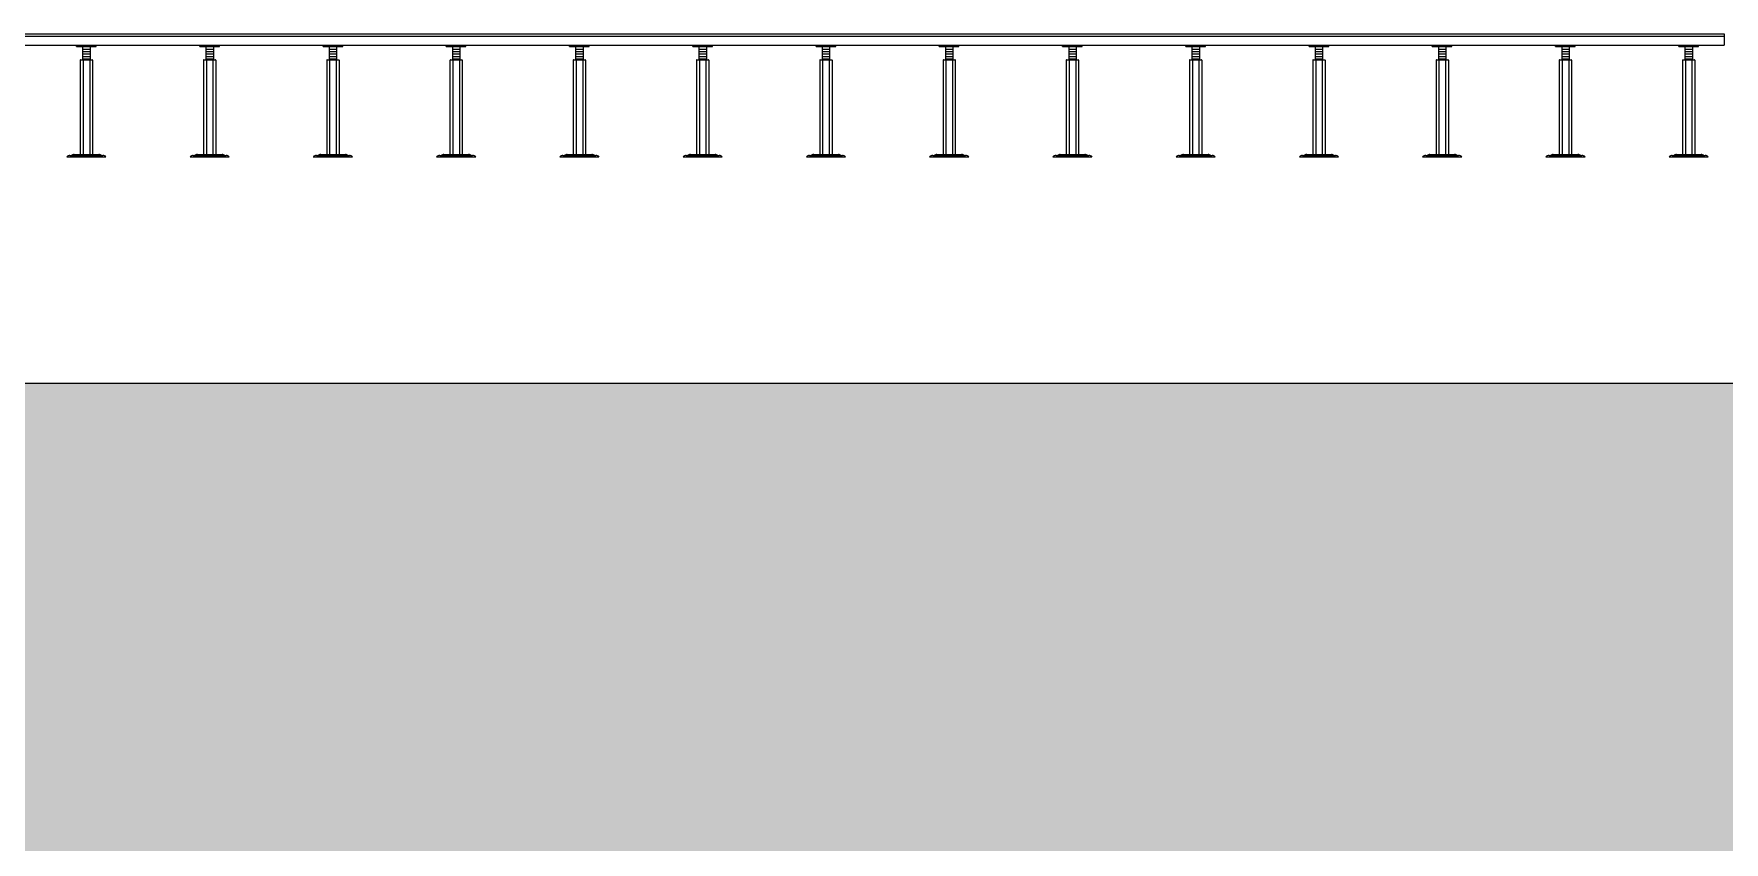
# Model space of a CAD drawing. Header units: millimetres. Extents: x 19868 to 801382, y -4805 to 85279.
# Drawn here: x 131210 to 134638, y 33288 to 34929 of the extents above; entities that cross this region are included whole.
import ezdxf

# ---------------------------------------------------------------- set-up
doc = ezdxf.new("R2010")
doc.units = ezdxf.units.MM
doc.header["$LTSCALE"] = 250
for name, color, linetype in [('A-ELE-4', 4, 'Continuous'), ('A-ELE-8', 8, 'Continuous'), ('A-버림CONC', 4, 'Continuous'), ('GES', 7, 'Continuous'), ('악세스 350', 7, 'Continuous'), ('지반', 254, 'Continuous')]:
    doc.layers.add(name, color=color, linetype=linetype)

# ---------------------------------------------------------------- blocks, each defined once
blk = doc.blocks.new('*U159')
at = {"layer": 'A-ELE-4'}
blk.add_line((-11, 0), (12389, 0), dxfattribs=at)
at = {"layer": 'A-ELE-8'}
for p, q in [((12389, 0), (12389, -23)), ((-11, -5), (12389, -5)), ((-11, -23), (12389, -23))]:
    blk.add_line(p, q, dxfattribs=at)
blk = doc.blocks.new('*U160')
at = {"layer": 'GES', "color": 8}
for p, q in [((9078, 224.5, 0), (9078, 227, 0)), ((9078, 227, 0), (9117.9, 227, 0)), ((9078, 224.5, 0), (9117.9, 224.5, 0)), ((9090.4, 224.5, 0), (9090.4, 214.7, 0)), ((9090.4, 221.1, 0), (9090.4, 197.2, 0)), ((9090.4, 219.1, 0), (9105.5, 219.1, 0)), ((9090.4, 219.1, 0), (9105.5, 219.1, 0)), ((9090.4, 214.1, 0), (9105.5, 214.1, 0)), ((9090.4, 214.1, 0), (9105.5, 214.1, 0)), ((9090.4, 209.1, 0), (9105.5, 209.1, 0)), ((9090.4, 209.1, 0), (9105.5, 209.1, 0)), ((9105.5, 224.5, 0), (9105.5, 214.7, 0)), ((9105.5, 221.1, 0), (9105.5, 197.2, 0)), ((9117.9, 224.5, 0), (9117.9, 227, 0)), ((9328, 224.5, 0), (9328, 227, 0)), ((9328, 227, 0), (9367.9, 227, 0)), ((9328, 224.5, 0), (9367.9, 224.5, 0)), ((9340.4, 224.5, 0), (9340.4, 214.7, 0)), ((9340.4, 221.1, 0), (9340.4, 197.2, 0)), ((9340.4, 219.1, 0), (9355.5, 219.1, 0)), ((9340.4, 219.1, 0), (9355.5, 219.1, 0)), ((9340.4, 214.1, 0), (9355.5, 214.1, 0)), ((9340.4, 214.1, 0), (9355.5, 214.1, 0)), ((9340.4, 209.1, 0), (9355.5, 209.1, 0)), ((9340.4, 209.1, 0), (9355.5, 209.1, 0)), ((9355.5, 224.5, 0), (9355.5, 214.7, 0)), ((9355.5, 221.1, 0), (9355.5, 197.2, 0)), ((9367.9, 224.5, 0), (9367.9, 227, 0)), ((9578, 224.5, 0), (9578, 227, 0)), ((9578, 227, 0), (9617.9, 227, 0)), ((9578, 224.5, 0), (9617.9, 224.5, 0)), ((9590.4, 224.5, 0), (9590.4, 214.7, 0)), ((9590.4, 221.1, 0), (9590.4, 197.2, 0)), ((9590.4, 219.1, 0), (9605.5, 219.1, 0)), ((9590.4, 219.1, 0), (9605.5, 219.1, 0)), ((9590.4, 214.1, 0), (9605.5, 214.1, 0)), ((9590.4, 214.1, 0), (9605.5, 214.1, 0)), ((9590.4, 209.1, 0), (9605.5, 209.1, 0)), ((9590.4, 209.1, 0), (9605.5, 209.1, 0)), ((9605.5, 224.5, 0), (9605.5, 214.7, 0)), ((9605.5, 221.1, 0), (9605.5, 197.2, 0)), ((9617.9, 224.5, 0), (9617.9, 227, 0)), ((9828, 224.5, 0), (9828, 227, 0)), ((9828, 227, 0), (9867.9, 227, 0)), ((9828, 224.5, 0), (9867.9, 224.5, 0)), ((9840.4, 224.5, 0), (9840.4, 214.7, 0)), ((9840.4, 221.1, 0), (9840.4, 197.2, 0)), ((9840.4, 219.1, 0), (9855.5, 219.1, 0)), ((9840.4, 219.1, 0), (9855.5, 219.1, 0)), ((9840.4, 214.1, 0), (9855.5, 214.1, 0)), ((9840.4, 214.1, 0), (9855.5, 214.1, 0)), ((9840.4, 209.1, 0), (9855.5, 209.1, 0)), ((9840.4, 209.1, 0), (9855.5, 209.1, 0)), ((9855.5, 224.5, 0), (9855.5, 214.7, 0)), ((9855.5, 221.1, 0), (9855.5, 197.2, 0)), ((9867.9, 224.5, 0), (9867.9, 227, 0)), ((10078, 224.5, 0), (10078, 227, 0)), ((10078, 227, 0), (10117.9, 227, 0)), ((10078, 224.5, 0), (10117.9, 224.5, 0)), ((10090.4, 224.5, 0), (10090.4, 214.7, 0)), ((10090.4, 221.1, 0), (10090.4, 197.2, 0)), ((10090.4, 219.1, 0), (10105.5, 219.1, 0)), ((10090.4, 219.1, 0), (10105.5, 219.1, 0)), ((10090.4, 214.1, 0), (10105.5, 214.1, 0)), ((10090.4, 214.1, 0), (10105.5, 214.1, 0)), ((10090.4, 209.1, 0), (10105.5, 209.1, 0)), ((10090.4, 209.1, 0), (10105.5, 209.1, 0)), ((10105.5, 224.5, 0), (10105.5, 214.7, 0)), ((10105.5, 221.1, 0), (10105.5, 197.2, 0)), ((10117.9, 224.5, 0), (10117.9, 227, 0)), ((10328, 224.5, 0), (10328, 227, 0)), ((10328, 227, 0), (10367.9, 227, 0)), ((10328, 224.5, 0), (10367.9, 224.5, 0)), ((10340.4, 224.5, 0), (10340.4, 214.7, 0)), ((10340.4, 221.1, 0), (10340.4, 197.2, 0)), ((10340.4, 219.1, 0), (10355.5, 219.1, 0)), ((10340.4, 219.1, 0), (10355.5, 219.1, 0)), ((10340.4, 214.1, 0), (10355.5, 214.1, 0)), ((10340.4, 214.1, 0), (10355.5, 214.1, 0)), ((10340.4, 209.1, 0), (10355.5, 209.1, 0)), ((10340.4, 209.1, 0), (10355.5, 209.1, 0)), ((10355.5, 224.5, 0), (10355.5, 214.7, 0)), ((10355.5, 221.1, 0), (10355.5, 197.2, 0)), ((10367.9, 224.5, 0), (10367.9, 227, 0)), ((10578, 224.5, 0), (10578, 227, 0)), ((10578, 227, 0), (10617.9, 227, 0)), ((10578, 224.5, 0), (10617.9, 224.5, 0)), ((10590.4, 224.5, 0), (10590.4, 214.7, 0)), ((10590.4, 221.1, 0), (10590.4, 197.2, 0)), ((10590.4, 219.1, 0), (10605.5, 219.1, 0)), ((10590.4, 219.1, 0), (10605.5, 219.1, 0)), ((10590.4, 214.1, 0), (10605.5, 214.1, 0)), ((10590.4, 214.1, 0), (10605.5, 214.1, 0)), ((10590.4, 209.1, 0), (10605.5, 209.1, 0)), ((10590.4, 209.1, 0), (10605.5, 209.1, 0)), ((10605.5, 224.5, 0), (10605.5, 214.7, 0)), ((10605.5, 221.1, 0), (10605.5, 197.2, 0)), ((10617.9, 224.5, 0), (10617.9, 227, 0)), ((10828, 224.5, 0), (10828, 227, 0)), ((10828, 227, 0), (10867.9, 227, 0)), ((10828, 224.5, 0), (10867.9, 224.5, 0)), ((10840.4, 224.5, 0), (10840.4, 214.7, 0)), ((10840.4, 221.1, 0), (10840.4, 197.2, 0)), ((10840.4, 219.1, 0), (10855.5, 219.1, 0)), ((10840.4, 219.1, 0), (10855.5, 219.1, 0)), ((10840.4, 214.1, 0), (10855.5, 214.1, 0)), ((10840.4, 214.1, 0), (10855.5, 214.1, 0)), ((10840.4, 209.1, 0), (10855.5, 209.1, 0)), ((10840.4, 209.1, 0), (10855.5, 209.1, 0)), ((10855.5, 224.5, 0), (10855.5, 214.7, 0)), ((10855.5, 221.1, 0), (10855.5, 197.2, 0)), ((10867.9, 224.5, 0), (10867.9, 227, 0)), ((11078, 224.5, 0), (11078, 227, 0)), ((11078, 227, 0), (11117.9, 227, 0)), ((11078, 224.5, 0), (11117.9, 224.5, 0)), ((11090.4, 224.5, 0), (11090.4, 214.7, 0)), ((11090.4, 221.1, 0), (11090.4, 197.2, 0)), ((11090.4, 219.1, 0), (11105.5, 219.1, 0)), ((11090.4, 219.1, 0), (11105.5, 219.1, 0)), ((11090.4, 214.1, 0), (11105.5, 214.1, 0)), ((11090.4, 214.1, 0), (11105.5, 214.1, 0)), ((11090.4, 209.1, 0), (11105.5, 209.1, 0)), ((11090.4, 209.1, 0), (11105.5, 209.1, 0)), ((11105.5, 224.5, 0), (11105.5, 214.7, 0)), ((11105.5, 221.1, 0), (11105.5, 197.2, 0)), ((11117.9, 224.5, 0), (11117.9, 227, 0)), ((11328, 224.5, 0), (11328, 227, 0)), ((11328, 227, 0), (11367.9, 227, 0)), ((11328, 224.5, 0), (11367.9, 224.5, 0)), ((11340.4, 224.5, 0), (11340.4, 214.7, 0)), ((11340.4, 221.1, 0), (11340.4, 197.2, 0)), ((11340.4, 219.1, 0), (11355.5, 219.1, 0)), ((11340.4, 219.1, 0), (11355.5, 219.1, 0)), ((11340.4, 214.1, 0), (11355.5, 214.1, 0)), ((11340.4, 214.1, 0), (11355.5, 214.1, 0)), ((11340.4, 209.1, 0), (11355.5, 209.1, 0)), ((11340.4, 209.1, 0), (11355.5, 209.1, 0)), ((11355.5, 224.5, 0), (11355.5, 214.7, 0)), ((11355.5, 221.1, 0), (11355.5, 197.2, 0)), ((11367.9, 224.5, 0), (11367.9, 227, 0)), ((11578, 224.5, 0), (11578, 227, 0)), ((11578, 227, 0), (11617.9, 227, 0)), ((11578, 224.5, 0), (11617.9, 224.5, 0)), ((11590.4, 224.5, 0), (11590.4, 214.7, 0)), ((11590.4, 221.1, 0), (11590.4, 197.2, 0)), ((11590.4, 219.1, 0), (11605.5, 219.1, 0)), ((11590.4, 219.1, 0), (11605.5, 219.1, 0)), ((11590.4, 214.1, 0), (11605.5, 214.1, 0)), ((11590.4, 214.1, 0), (11605.5, 214.1, 0)), ((11590.4, 209.1, 0), (11605.5, 209.1, 0)), ((11590.4, 209.1, 0), (11605.5, 209.1, 0)), ((11605.5, 224.5, 0), (11605.5, 214.7, 0)), ((11605.5, 221.1, 0), (11605.5, 197.2, 0)), ((11617.9, 224.5, 0), (11617.9, 227, 0)), ((11828, 224.5, 0), (11828, 227, 0)), ((11828, 227, 0), (11867.9, 227, 0)), ((11828, 224.5, 0), (11867.9, 224.5, 0)), ((11840.4, 224.5, 0), (11840.4, 214.7, 0)), ((11840.4, 221.1, 0), (11840.4, 197.2, 0)), ((11840.4, 219.1, 0), (11855.5, 219.1, 0)), ((11840.4, 219.1, 0), (11855.5, 219.1, 0)), ((11840.4, 214.1, 0), (11855.5, 214.1, 0)), ((11840.4, 214.1, 0), (11855.5, 214.1, 0)), ((11840.4, 209.1, 0), (11855.5, 209.1, 0)), ((11840.4, 209.1, 0), (11855.5, 209.1, 0)), ((11855.5, 224.5, 0), (11855.5, 214.7, 0)), ((11855.5, 221.1, 0), (11855.5, 197.2, 0)), ((11867.9, 224.5, 0), (11867.9, 227, 0)), ((12078, 224.5, 0), (12078, 227, 0)), ((12078, 227, 0), (12117.9, 227, 0)), ((12078, 224.5, 0), (12117.9, 224.5, 0)), ((12090.4, 224.5, 0), (12090.4, 214.7, 0)), ((12090.4, 221.1, 0), (12090.4, 197.2, 0)), ((12090.4, 219.1, 0), (12105.5, 219.1, 0)), ((12090.4, 219.1, 0), (12105.5, 219.1, 0)), ((12090.4, 214.1, 0), (12105.5, 214.1, 0)), ((12090.4, 214.1, 0), (12105.5, 214.1, 0)), ((12090.4, 209.1, 0), (12105.5, 209.1, 0)), ((12090.4, 209.1, 0), (12105.5, 209.1, 0)), ((12105.5, 224.5, 0), (12105.5, 214.7, 0)), ((12105.5, 221.1, 0), (12105.5, 197.2, 0)), ((12117.9, 224.5, 0), (12117.9, 227, 0)), ((12328, 224.5, 0), (12328, 227, 0)), ((12328, 227, 0), (12367.9, 227, 0)), ((12328, 224.5, 0), (12367.9, 224.5, 0)), ((12340.4, 224.5, 0), (12340.4, 214.7, 0)), ((12340.4, 221.1, 0), (12340.4, 197.2, 0)), ((12340.4, 219.1, 0), (12355.5, 219.1, 0)), ((12340.4, 219.1, 0), (12355.5, 219.1, 0)), ((12340.4, 214.1, 0), (12355.5, 214.1, 0)), ((12340.4, 214.1, 0), (12355.5, 214.1, 0)), ((12340.4, 209.1, 0), (12355.5, 209.1, 0)), ((12340.4, 209.1, 0), (12355.5, 209.1, 0)), ((12355.5, 224.5, 0), (12355.5, 214.7, 0)), ((12355.5, 221.1, 0), (12355.5, 197.2, 0)), ((12367.9, 224.5, 0), (12367.9, 227, 0)), ((9085.5, 196.4, 0), (9085.5, 5.6, 0)), ((9086.4, 197.2, 0), (9090.5, 197.2, 0)), ((9090.4, 204.1, 0), (9105.5, 204.1, 0)), ((9090.4, 204.1, 0), (9105.5, 204.1, 0)), ((9090.4, 199.1, 0), (9105.5, 199.1, 0)), ((9090.4, 199.1, 0), (9105.5, 199.1, 0)), ((9090.5, 197.2, 0), (9105.5, 197.2, 0)), ((9091.4, 196.4, 0), (9091.4, 5.6, 0)), ((9092.2, 197.2, 0), (9103.9, 197.2, 0)), ((9104.7, 196.4, 0), (9104.7, 5.6, 0)), ((9105.5, 197.2, 0), (9109.7, 197.2, 0)), ((9110.5, 196.4, 0), (9110.5, 5.6, 0)), ((9335.5, 196.4, 0), (9335.5, 5.6, 0)), ((9336.4, 197.2, 0), (9340.5, 197.2, 0)), ((9340.4, 204.1, 0), (9355.5, 204.1, 0)), ((9340.4, 204.1, 0), (9355.5, 204.1, 0)), ((9340.4, 199.1, 0), (9355.5, 199.1, 0)), ((9340.4, 199.1, 0), (9355.5, 199.1, 0)), ((9340.5, 197.2, 0), (9355.5, 197.2, 0)), ((9341.4, 196.4, 0), (9341.4, 5.6, 0)), ((9342.2, 197.2, 0), (9353.9, 197.2, 0)), ((9354.7, 196.4, 0), (9354.7, 5.6, 0)), ((9355.5, 197.2, 0), (9359.7, 197.2, 0)), ((9360.5, 196.4, 0), (9360.5, 5.6, 0)), ((9585.5, 196.4, 0), (9585.5, 5.6, 0)), ((9586.4, 197.2, 0), (9590.5, 197.2, 0)), ((9590.4, 204.1, 0), (9605.5, 204.1, 0)), ((9590.4, 204.1, 0), (9605.5, 204.1, 0)), ((9590.4, 199.1, 0), (9605.5, 199.1, 0)), ((9590.4, 199.1, 0), (9605.5, 199.1, 0)), ((9590.5, 197.2, 0), (9605.5, 197.2, 0)), ((9591.4, 196.4, 0), (9591.4, 5.6, 0)), ((9592.2, 197.2, 0), (9603.9, 197.2, 0)), ((9604.7, 196.4, 0), (9604.7, 5.6, 0)), ((9605.5, 197.2, 0), (9609.7, 197.2, 0)), ((9610.5, 196.4, 0), (9610.5, 5.6, 0)), ((9835.5, 196.4, 0), (9835.5, 5.6, 0)), ((9836.4, 197.2, 0), (9840.5, 197.2, 0)), ((9840.4, 204.1, 0), (9855.5, 204.1, 0)), ((9840.4, 204.1, 0), (9855.5, 204.1, 0)), ((9840.4, 199.1, 0), (9855.5, 199.1, 0)), ((9840.4, 199.1, 0), (9855.5, 199.1, 0)), ((9840.5, 197.2, 0), (9855.5, 197.2, 0)), ((9841.4, 196.4, 0), (9841.4, 5.6, 0)), ((9842.2, 197.2, 0), (9853.9, 197.2, 0)), ((9854.7, 196.4, 0), (9854.7, 5.6, 0)), ((9855.5, 197.2, 0), (9859.7, 197.2, 0)), ((9860.5, 196.4, 0), (9860.5, 5.6, 0)), ((10085.5, 196.4, 0), (10085.5, 5.6, 0)), ((10086.4, 197.2, 0), (10090.5, 197.2, 0)), ((10090.4, 204.1, 0), (10105.5, 204.1, 0)), ((10090.4, 204.1, 0), (10105.5, 204.1, 0)), ((10090.4, 199.1, 0), (10105.5, 199.1, 0)), ((10090.4, 199.1, 0), (10105.5, 199.1, 0)), ((10090.5, 197.2, 0), (10105.5, 197.2, 0)), ((10091.4, 196.4, 0), (10091.4, 5.6, 0)), ((10092.2, 197.2, 0), (10103.9, 197.2, 0)), ((10104.7, 196.4, 0), (10104.7, 5.6, 0)), ((10105.5, 197.2, 0), (10109.7, 197.2, 0)), ((10110.5, 196.4, 0), (10110.5, 5.6, 0)), ((10335.5, 196.4, 0), (10335.5, 5.6, 0)), ((10336.4, 197.2, 0), (10340.5, 197.2, 0)), ((10340.4, 204.1, 0), (10355.5, 204.1, 0)), ((10340.4, 204.1, 0), (10355.5, 204.1, 0)), ((10340.4, 199.1, 0), (10355.5, 199.1, 0)), ((10340.4, 199.1, 0), (10355.5, 199.1, 0)), ((10340.5, 197.2, 0), (10355.5, 197.2, 0)), ((10341.4, 196.4, 0), (10341.4, 5.6, 0)), ((10342.2, 197.2, 0), (10353.9, 197.2, 0)), ((10354.7, 196.4, 0), (10354.7, 5.6, 0)), ((10355.5, 197.2, 0), (10359.7, 197.2, 0)), ((10360.5, 196.4, 0), (10360.5, 5.6, 0)), ((10585.5, 196.4, 0), (10585.5, 5.6, 0)), ((10586.4, 197.2, 0), (10590.5, 197.2, 0)), ((10590.4, 204.1, 0), (10605.5, 204.1, 0)), ((10590.4, 204.1, 0), (10605.5, 204.1, 0)), ((10590.4, 199.1, 0), (10605.5, 199.1, 0)), ((10590.4, 199.1, 0), (10605.5, 199.1, 0)), ((10590.5, 197.2, 0), (10605.5, 197.2, 0)), ((10591.4, 196.4, 0), (10591.4, 5.6, 0)), ((10592.2, 197.2, 0), (10603.9, 197.2, 0)), ((10604.7, 196.4, 0), (10604.7, 5.6, 0)), ((10605.5, 197.2, 0), (10609.7, 197.2, 0)), ((10610.5, 196.4, 0), (10610.5, 5.6, 0)), ((10835.5, 196.4, 0), (10835.5, 5.6, 0)), ((10836.4, 197.2, 0), (10840.5, 197.2, 0)), ((10840.4, 204.1, 0), (10855.5, 204.1, 0)), ((10840.4, 204.1, 0), (10855.5, 204.1, 0)), ((10840.4, 199.1, 0), (10855.5, 199.1, 0)), ((10840.4, 199.1, 0), (10855.5, 199.1, 0)), ((10840.5, 197.2, 0), (10855.5, 197.2, 0)), ((10841.4, 196.4, 0), (10841.4, 5.6, 0)), ((10842.2, 197.2, 0), (10853.9, 197.2, 0)), ((10854.7, 196.4, 0), (10854.7, 5.6, 0)), ((10855.5, 197.2, 0), (10859.7, 197.2, 0)), ((10860.5, 196.4, 0), (10860.5, 5.6, 0)), ((11085.5, 196.4, 0), (11085.5, 5.6, 0)), ((11086.4, 197.2, 0), (11090.5, 197.2, 0)), ((11090.4, 204.1, 0), (11105.5, 204.1, 0)), ((11090.4, 204.1, 0), (11105.5, 204.1, 0)), ((11090.4, 199.1, 0), (11105.5, 199.1, 0)), ((11090.4, 199.1, 0), (11105.5, 199.1, 0)), ((11090.5, 197.2, 0), (11105.5, 197.2, 0)), ((11091.4, 196.4, 0), (11091.4, 5.6, 0)), ((11092.2, 197.2, 0), (11103.9, 197.2, 0)), ((11104.7, 196.4, 0), (11104.7, 5.6, 0)), ((11105.5, 197.2, 0), (11109.7, 197.2, 0)), ((11110.5, 196.4, 0), (11110.5, 5.6, 0)), ((11335.5, 196.4, 0), (11335.5, 5.6, 0)), ((11336.4, 197.2, 0), (11340.5, 197.2, 0)), ((11340.4, 204.1, 0), (11355.5, 204.1, 0)), ((11340.4, 204.1, 0), (11355.5, 204.1, 0)), ((11340.4, 199.1, 0), (11355.5, 199.1, 0)), ((11340.4, 199.1, 0), (11355.5, 199.1, 0)), ((11340.5, 197.2, 0), (11355.5, 197.2, 0)), ((11341.4, 196.4, 0), (11341.4, 5.6, 0)), ((11342.2, 197.2, 0), (11353.9, 197.2, 0)), ((11354.7, 196.4, 0), (11354.7, 5.6, 0)), ((11355.5, 197.2, 0), (11359.7, 197.2, 0)), ((11360.5, 196.4, 0), (11360.5, 5.6, 0)), ((11585.5, 196.4, 0), (11585.5, 5.6, 0)), ((11586.4, 197.2, 0), (11590.5, 197.2, 0)), ((11590.4, 204.1, 0), (11605.5, 204.1, 0)), ((11590.4, 204.1, 0), (11605.5, 204.1, 0)), ((11590.4, 199.1, 0), (11605.5, 199.1, 0)), ((11590.4, 199.1, 0), (11605.5, 199.1, 0)), ((11590.5, 197.2, 0), (11605.5, 197.2, 0)), ((11591.4, 196.4, 0), (11591.4, 5.6, 0)), ((11592.2, 197.2, 0), (11603.9, 197.2, 0)), ((11604.7, 196.4, 0), (11604.7, 5.6, 0)), ((11605.5, 197.2, 0), (11609.7, 197.2, 0)), ((11610.5, 196.4, 0), (11610.5, 5.6, 0)), ((11835.5, 196.4, 0), (11835.5, 5.6, 0)), ((11836.4, 197.2, 0), (11840.5, 197.2, 0)), ((11840.4, 204.1, 0), (11855.5, 204.1, 0)), ((11840.4, 204.1, 0), (11855.5, 204.1, 0)), ((11840.4, 199.1, 0), (11855.5, 199.1, 0)), ((11840.4, 199.1, 0), (11855.5, 199.1, 0)), ((11840.5, 197.2, 0), (11855.5, 197.2, 0)), ((11841.4, 196.4, 0), (11841.4, 5.6, 0)), ((11842.2, 197.2, 0), (11853.9, 197.2, 0)), ((11854.7, 196.4, 0), (11854.7, 5.6, 0)), ((11855.5, 197.2, 0), (11859.7, 197.2, 0)), ((11860.5, 196.4, 0), (11860.5, 5.6, 0)), ((12085.5, 196.4, 0), (12085.5, 5.6, 0)), ((12086.4, 197.2, 0), (12090.5, 197.2, 0)), ((12090.4, 204.1, 0), (12105.5, 204.1, 0)), ((12090.4, 204.1, 0), (12105.5, 204.1, 0)), ((12090.4, 199.1, 0), (12105.5, 199.1, 0)), ((12090.4, 199.1, 0), (12105.5, 199.1, 0)), ((12090.5, 197.2, 0), (12105.5, 197.2, 0)), ((12091.4, 196.4, 0), (12091.4, 5.6, 0)), ((12092.2, 197.2, 0), (12103.9, 197.2, 0)), ((12104.7, 196.4, 0), (12104.7, 5.6, 0)), ((12105.5, 197.2, 0), (12109.7, 197.2, 0)), ((12110.5, 196.4, 0), (12110.5, 5.6, 0)), ((12335.5, 196.4, 0), (12335.5, 5.6, 0)), ((12336.4, 197.2, 0), (12340.5, 197.2, 0)), ((12340.4, 204.1, 0), (12355.5, 204.1, 0)), ((12340.4, 204.1, 0), (12355.5, 204.1, 0)), ((12340.4, 199.1, 0), (12355.5, 199.1, 0)), ((12340.4, 199.1, 0), (12355.5, 199.1, 0)), ((12340.5, 197.2, 0), (12355.5, 197.2, 0)), ((12341.4, 196.4, 0), (12341.4, 5.6, 0)), ((12342.2, 197.2, 0), (12353.9, 197.2, 0)), ((12354.7, 196.4, 0), (12354.7, 5.6, 0)), ((12355.5, 197.2, 0), (12359.7, 197.2, 0)), ((12360.5, 196.4, 0), (12360.5, 5.6, 0)), ((9058.3, 0), (9137.7, 0, 0)), ((9064.7, 2.9), (9131.4, 2.9)), ((9073.2, 5.2), (9123.3, 5.2)), ((9086.4, 4.7, 0), (9090.5, 4.7, 0)), ((9089.7, 4.7, 0), (9089.7, 5.2)), ((9090.5, 4.7, 0), (9105.5, 4.7, 0)), ((9092.2, 4.7, 0), (9103.9, 4.7, 0)), ((9105.5, 4.7, 0), (9109.7, 4.7, 0)), ((9106.4, 4.7, 0), (9106.4, 5.2)), ((9308.3, 0), (9387.7, 0, 0)), ((9314.7, 2.9), (9381.4, 2.9)), ((9323.2, 5.2), (9373.3, 5.2)), ((9336.4, 4.7, 0), (9340.5, 4.7, 0)), ((9339.7, 4.7, 0), (9339.7, 5.2)), ((9340.5, 4.7, 0), (9355.5, 4.7, 0)), ((9342.2, 4.7, 0), (9353.9, 4.7, 0)), ((9355.5, 4.7, 0), (9359.7, 4.7, 0)), ((9356.4, 4.7, 0), (9356.4, 5.2)), ((9558.3, 0), (9637.7, 0, 0)), ((9564.7, 2.9), (9631.4, 2.9)), ((9573.2, 5.2), (9623.3, 5.2)), ((9586.4, 4.7, 0), (9590.5, 4.7, 0)), ((9589.7, 4.7, 0), (9589.7, 5.2)), ((9590.5, 4.7, 0), (9605.5, 4.7, 0)), ((9592.2, 4.7, 0), (9603.9, 4.7, 0)), ((9605.5, 4.7, 0), (9609.7, 4.7, 0)), ((9606.4, 4.7, 0), (9606.4, 5.2)), ((9808.3, 0), (9887.7, 0, 0)), ((9814.7, 2.9), (9881.4, 2.9)), ((9823.2, 5.2), (9873.3, 5.2)), ((9836.4, 4.7, 0), (9840.5, 4.7, 0)), ((9839.7, 4.7, 0), (9839.7, 5.2)), ((9840.5, 4.7, 0), (9855.5, 4.7, 0)), ((9842.2, 4.7, 0), (9853.9, 4.7, 0)), ((9855.5, 4.7, 0), (9859.7, 4.7, 0)), ((9856.4, 4.7, 0), (9856.4, 5.2)), ((10058.3, 0), (10137.7, 0, 0)), ((10064.7, 2.9), (10131.4, 2.9)), ((10073.2, 5.2), (10123.3, 5.2)), ((10086.4, 4.7, 0), (10090.5, 4.7, 0)), ((10089.7, 4.7, 0), (10089.7, 5.2)), ((10090.5, 4.7, 0), (10105.5, 4.7, 0)), ((10092.2, 4.7, 0), (10103.9, 4.7, 0)), ((10105.5, 4.7, 0), (10109.7, 4.7, 0)), ((10106.4, 4.7, 0), (10106.4, 5.2)), ((10308.3, 0), (10387.7, 0, 0)), ((10314.7, 2.9), (10381.4, 2.9)), ((10323.2, 5.2), (10373.3, 5.2)), ((10336.4, 4.7, 0), (10340.5, 4.7, 0)), ((10339.7, 4.7, 0), (10339.7, 5.2)), ((10340.5, 4.7, 0), (10355.5, 4.7, 0)), ((10342.2, 4.7, 0), (10353.9, 4.7, 0)), ((10355.5, 4.7, 0), (10359.7, 4.7, 0)), ((10356.4, 4.7, 0), (10356.4, 5.2)), ((10558.3, 0), (10637.7, 0, 0)), ((10564.7, 2.9), (10631.4, 2.9)), ((10573.2, 5.2), (10623.3, 5.2)), ((10586.4, 4.7, 0), (10590.5, 4.7, 0)), ((10589.7, 4.7, 0), (10589.7, 5.2)), ((10590.5, 4.7, 0), (10605.5, 4.7, 0)), ((10592.2, 4.7, 0), (10603.9, 4.7, 0)), ((10605.5, 4.7, 0), (10609.7, 4.7, 0)), ((10606.4, 4.7, 0), (10606.4, 5.2)), ((10808.3, 0), (10887.7, 0, 0)), ((10814.7, 2.9), (10881.4, 2.9)), ((10823.2, 5.2), (10873.3, 5.2)), ((10836.4, 4.7, 0), (10840.5, 4.7, 0)), ((10839.7, 4.7, 0), (10839.7, 5.2)), ((10840.5, 4.7, 0), (10855.5, 4.7, 0)), ((10842.2, 4.7, 0), (10853.9, 4.7, 0)), ((10855.5, 4.7, 0), (10859.7, 4.7, 0)), ((10856.4, 4.7, 0), (10856.4, 5.2)), ((11058.3, 0), (11137.7, 0, 0)), ((11064.7, 2.9), (11131.4, 2.9)), ((11073.2, 5.2), (11123.3, 5.2)), ((11086.4, 4.7, 0), (11090.5, 4.7, 0)), ((11089.7, 4.7, 0), (11089.7, 5.2)), ((11090.5, 4.7, 0), (11105.5, 4.7, 0)), ((11092.2, 4.7, 0), (11103.9, 4.7, 0)), ((11105.5, 4.7, 0), (11109.7, 4.7, 0)), ((11106.4, 4.7, 0), (11106.4, 5.2)), ((11308.3, 0), (11387.7, 0, 0)), ((11314.7, 2.9), (11381.4, 2.9)), ((11323.2, 5.2), (11373.3, 5.2)), ((11336.4, 4.7, 0), (11340.5, 4.7, 0)), ((11339.7, 4.7, 0), (11339.7, 5.2)), ((11340.5, 4.7, 0), (11355.5, 4.7, 0)), ((11342.2, 4.7, 0), (11353.9, 4.7, 0)), ((11355.5, 4.7, 0), (11359.7, 4.7, 0)), ((11356.4, 4.7, 0), (11356.4, 5.2)), ((11558.3, 0), (11637.7, 0, 0)), ((11564.7, 2.9), (11631.4, 2.9)), ((11573.2, 5.2), (11623.3, 5.2)), ((11586.4, 4.7, 0), (11590.5, 4.7, 0)), ((11589.7, 4.7, 0), (11589.7, 5.2)), ((11590.5, 4.7, 0), (11605.5, 4.7, 0)), ((11592.2, 4.7, 0), (11603.9, 4.7, 0)), ((11605.5, 4.7, 0), (11609.7, 4.7, 0)), ((11606.4, 4.7, 0), (11606.4, 5.2)), ((11808.3, 0), (11887.7, 0, 0)), ((11814.7, 2.9), (11881.4, 2.9)), ((11823.2, 5.2), (11873.3, 5.2)), ((11836.4, 4.7, 0), (11840.5, 4.7, 0)), ((11839.7, 4.7, 0), (11839.7, 5.2)), ((11840.5, 4.7, 0), (11855.5, 4.7, 0)), ((11842.2, 4.7, 0), (11853.9, 4.7, 0)), ((11855.5, 4.7, 0), (11859.7, 4.7, 0)), ((11856.4, 4.7, 0), (11856.4, 5.2)), ((12058.3, 0), (12137.7, 0, 0)), ((12064.7, 2.9), (12131.4, 2.9)), ((12073.2, 5.2), (12123.3, 5.2)), ((12086.4, 4.7, 0), (12090.5, 4.7, 0)), ((12089.7, 4.7, 0), (12089.7, 5.2)), ((12090.5, 4.7, 0), (12105.5, 4.7, 0)), ((12092.2, 4.7, 0), (12103.9, 4.7, 0)), ((12105.5, 4.7, 0), (12109.7, 4.7, 0)), ((12106.4, 4.7, 0), (12106.4, 5.2)), ((12308.3, 0), (12387.7, 0, 0)), ((12314.7, 2.9), (12381.4, 2.9)), ((12323.2, 5.2), (12373.3, 5.2)), ((12336.4, 4.7, 0), (12340.5, 4.7, 0)), ((12339.7, 4.7, 0), (12339.7, 5.2)), ((12340.5, 4.7, 0), (12355.5, 4.7, 0)), ((12342.2, 4.7, 0), (12353.9, 4.7, 0)), ((12355.5, 4.7, 0), (12359.7, 4.7, 0)), ((12356.4, 4.7, 0), (12356.4, 5.2))]:
    blk.add_line(p, q, dxfattribs=at)
for centre, radius, start, end in [((9086.4, 196.4, 0), 0.833, 90, 180), ((9090.5, 196.4, 0), 0.833, 0, 90), ((9092.2, 196.4, 0), 0.833, 90, 180), ((9103.9, 196.4, 0), 0.833, 0, 90), ((9105.5, 196.4, 0), 0.833, 90, 180), ((9109.7, 196.4, 0), 0.833, 0, 90), ((9336.4, 196.4, 0), 0.833, 90, 180), ((9340.5, 196.4, 0), 0.833, 0, 90), ((9342.2, 196.4, 0), 0.833, 90, 180), ((9353.9, 196.4, 0), 0.833, 0, 90), ((9355.5, 196.4, 0), 0.833, 90, 180), ((9359.7, 196.4, 0), 0.833, 0, 90), ((9586.4, 196.4, 0), 0.833, 90, 180), ((9590.5, 196.4, 0), 0.833, 0, 90), ((9592.2, 196.4, 0), 0.833, 90, 180), ((9603.9, 196.4, 0), 0.833, 0, 90), ((9605.5, 196.4, 0), 0.833, 90, 180), ((9609.7, 196.4, 0), 0.833, 0, 90), ((9836.4, 196.4, 0), 0.833, 90, 180), ((9840.5, 196.4, 0), 0.833, 0, 90), ((9842.2, 196.4, 0), 0.833, 90, 180), ((9853.9, 196.4, 0), 0.833, 0, 90), ((9855.5, 196.4, 0), 0.833, 90, 180), ((9859.7, 196.4, 0), 0.833, 0, 90), ((10086.4, 196.4, 0), 0.833, 90, 180), ((10090.5, 196.4, 0), 0.833, 0, 90), ((10092.2, 196.4, 0), 0.833, 90, 180), ((10103.9, 196.4, 0), 0.833, 0, 90), ((10105.5, 196.4, 0), 0.833, 90, 180), ((10109.7, 196.4, 0), 0.833, 0, 90), ((10336.4, 196.4, 0), 0.833, 90, 180), ((10340.5, 196.4, 0), 0.833, 0, 90), ((10342.2, 196.4, 0), 0.833, 90, 180), ((10353.9, 196.4, 0), 0.833, 0, 90), ((10355.5, 196.4, 0), 0.833, 90, 180), ((10359.7, 196.4, 0), 0.833, 0, 90), ((10586.4, 196.4, 0), 0.833, 90, 180), ((10590.5, 196.4, 0), 0.833, 0, 90), ((10592.2, 196.4, 0), 0.833, 90, 180), ((10603.9, 196.4, 0), 0.833, 0, 90), ((10605.5, 196.4, 0), 0.833, 90, 180), ((10609.7, 196.4, 0), 0.833, 0, 90), ((10836.4, 196.4, 0), 0.833, 90, 180), ((10840.5, 196.4, 0), 0.833, 0, 90), ((10842.2, 196.4, 0), 0.833, 90, 180), ((10853.9, 196.4, 0), 0.833, 0, 90), ((10855.5, 196.4, 0), 0.833, 90, 180), ((10859.7, 196.4, 0), 0.833, 0, 90), ((11086.4, 196.4, 0), 0.833, 90, 180), ((11090.5, 196.4, 0), 0.833, 0, 90), ((11092.2, 196.4, 0), 0.833, 90, 180), ((11103.9, 196.4, 0), 0.833, 0, 90), ((11105.5, 196.4, 0), 0.833, 90, 180), ((11109.7, 196.4, 0), 0.833, 0, 90), ((11336.4, 196.4, 0), 0.833, 90, 180), ((11340.5, 196.4, 0), 0.833, 0, 90), ((11342.2, 196.4, 0), 0.833, 90, 180), ((11353.9, 196.4, 0), 0.833, 0, 90), ((11355.5, 196.4, 0), 0.833, 90, 180), ((11359.7, 196.4, 0), 0.833, 0, 90), ((11586.4, 196.4, 0), 0.833, 90, 180), ((11590.5, 196.4, 0), 0.833, 0, 90), ((11592.2, 196.4, 0), 0.833, 90, 180), ((11603.9, 196.4, 0), 0.833, 0, 90), ((11605.5, 196.4, 0), 0.833, 90, 180), ((11609.7, 196.4, 0), 0.833, 0, 90), ((11836.4, 196.4, 0), 0.833, 90, 180), ((11840.5, 196.4, 0), 0.833, 0, 90), ((11842.2, 196.4, 0), 0.833, 90, 180), ((11853.9, 196.4, 0), 0.833, 0, 90), ((11855.5, 196.4, 0), 0.833, 90, 180), ((11859.7, 196.4, 0), 0.833, 0, 90), ((12086.4, 196.4, 0), 0.833, 90, 180), ((12090.5, 196.4, 0), 0.833, 0, 90), ((12092.2, 196.4, 0), 0.833, 90, 180), ((12103.9, 196.4, 0), 0.833, 0, 90), ((12105.5, 196.4, 0), 0.833, 90, 180), ((12109.7, 196.4, 0), 0.833, 0, 90), ((12336.4, 196.4, 0), 0.833, 90, 180), ((12340.5, 196.4, 0), 0.833, 0, 90), ((12342.2, 196.4, 0), 0.833, 90, 180), ((12353.9, 196.4, 0), 0.833, 0, 90), ((12355.5, 196.4, 0), 0.833, 90, 180), ((12359.7, 196.4, 0), 0.833, 0, 90), ((9064.7, -5.4), 8.33, 90, 139.756), ((9073.2, -3.2), 8.33, 90, 132.9054), ((9086.4, 5.6, 0), 0.833, 180, 270), ((9090.5, 5.6, 0), 0.833, 270, 0), ((9092.2, 5.6, 0), 0.833, 180, 270), ((9103.9, 5.6, 0), 0.833, 270, 0), ((9105.5, 5.6, 0), 0.833, 180, 270), ((9109.7, 5.6, 0), 0.833, 270, 0), ((9123.3, -3.2), 8.33, 47.0946, 90), ((9131.4, -5.4), 8.33, 40.244, 90), ((9314.7, -5.4), 8.33, 90, 139.756), ((9323.2, -3.2), 8.33, 90, 132.9054), ((9336.4, 5.6, 0), 0.833, 180, 270), ((9340.5, 5.6, 0), 0.833, 270, 0), ((9342.2, 5.6, 0), 0.833, 180, 270), ((9353.9, 5.6, 0), 0.833, 270, 0), ((9355.5, 5.6, 0), 0.833, 180, 270), ((9359.7, 5.6, 0), 0.833, 270, 0), ((9373.3, -3.2), 8.33, 47.0946, 90), ((9381.4, -5.4), 8.33, 40.244, 90), ((9564.7, -5.4), 8.33, 90, 139.756), ((9573.2, -3.2), 8.33, 90, 132.9054), ((9586.4, 5.6, 0), 0.833, 180, 270), ((9590.5, 5.6, 0), 0.833, 270, 0), ((9592.2, 5.6, 0), 0.833, 180, 270), ((9603.9, 5.6, 0), 0.833, 270, 0), ((9605.5, 5.6, 0), 0.833, 180, 270), ((9609.7, 5.6, 0), 0.833, 270, 0), ((9623.3, -3.2), 8.33, 47.0946, 90), ((9631.4, -5.4), 8.33, 40.244, 90), ((9814.7, -5.4), 8.33, 90, 139.756), ((9823.2, -3.2), 8.33, 90, 132.9054), ((9836.4, 5.6, 0), 0.833, 180, 270), ((9840.5, 5.6, 0), 0.833, 270, 0), ((9842.2, 5.6, 0), 0.833, 180, 270), ((9853.9, 5.6, 0), 0.833, 270, 0), ((9855.5, 5.6, 0), 0.833, 180, 270), ((9859.7, 5.6, 0), 0.833, 270, 0), ((9873.3, -3.2), 8.33, 47.0946, 90), ((9881.4, -5.4), 8.33, 40.244, 90), ((10064.7, -5.4), 8.33, 90, 139.756), ((10073.2, -3.2), 8.33, 90, 132.9054), ((10086.4, 5.6, 0), 0.833, 180, 270), ((10090.5, 5.6, 0), 0.833, 270, 0), ((10092.2, 5.6, 0), 0.833, 180, 270), ((10103.9, 5.6, 0), 0.833, 270, 0), ((10105.5, 5.6, 0), 0.833, 180, 270), ((10109.7, 5.6, 0), 0.833, 270, 0), ((10123.3, -3.2), 8.33, 47.0946, 90), ((10131.4, -5.4), 8.33, 40.244, 90), ((10314.7, -5.4), 8.33, 90, 139.756), ((10323.2, -3.2), 8.33, 90, 132.9054), ((10336.4, 5.6, 0), 0.833, 180, 270), ((10340.5, 5.6, 0), 0.833, 270, 0), ((10342.2, 5.6, 0), 0.833, 180, 270), ((10353.9, 5.6, 0), 0.833, 270, 0), ((10355.5, 5.6, 0), 0.833, 180, 270), ((10359.7, 5.6, 0), 0.833, 270, 0), ((10373.3, -3.2), 8.33, 47.0946, 90), ((10381.4, -5.4), 8.33, 40.244, 90), ((10564.7, -5.4), 8.33, 90, 139.756), ((10573.2, -3.2), 8.33, 90, 132.9054), ((10586.4, 5.6, 0), 0.833, 180, 270), ((10590.5, 5.6, 0), 0.833, 270, 0), ((10592.2, 5.6, 0), 0.833, 180, 270), ((10603.9, 5.6, 0), 0.833, 270, 0), ((10605.5, 5.6, 0), 0.833, 180, 270), ((10609.7, 5.6, 0), 0.833, 270, 0), ((10623.3, -3.2), 8.33, 47.0946, 90), ((10631.4, -5.4), 8.33, 40.244, 90), ((10814.7, -5.4), 8.33, 90, 139.756), ((10823.2, -3.2), 8.33, 90, 132.9054), ((10836.4, 5.6, 0), 0.833, 180, 270), ((10840.5, 5.6, 0), 0.833, 270, 0), ((10842.2, 5.6, 0), 0.833, 180, 270), ((10853.9, 5.6, 0), 0.833, 270, 0), ((10855.5, 5.6, 0), 0.833, 180, 270), ((10859.7, 5.6, 0), 0.833, 270, 0), ((10873.3, -3.2), 8.33, 47.0946, 90), ((10881.4, -5.4), 8.33, 40.244, 90), ((11064.7, -5.4), 8.33, 90, 139.756), ((11073.2, -3.2), 8.33, 90, 132.9054), ((11086.4, 5.6, 0), 0.833, 180, 270), ((11090.5, 5.6, 0), 0.833, 270, 0), ((11092.2, 5.6, 0), 0.833, 180, 270), ((11103.9, 5.6, 0), 0.833, 270, 0), ((11105.5, 5.6, 0), 0.833, 180, 270), ((11109.7, 5.6, 0), 0.833, 270, 0), ((11123.3, -3.2), 8.33, 47.0946, 90), ((11131.4, -5.4), 8.33, 40.244, 90), ((11314.7, -5.4), 8.33, 90, 139.756), ((11323.2, -3.2), 8.33, 90, 132.9054), ((11336.4, 5.6, 0), 0.833, 180, 270), ((11340.5, 5.6, 0), 0.833, 270, 0), ((11342.2, 5.6, 0), 0.833, 180, 270), ((11353.9, 5.6, 0), 0.833, 270, 0), ((11355.5, 5.6, 0), 0.833, 180, 270), ((11359.7, 5.6, 0), 0.833, 270, 0), ((11373.3, -3.2), 8.33, 47.0946, 90), ((11381.4, -5.4), 8.33, 40.244, 90), ((11564.7, -5.4), 8.33, 90, 139.756), ((11573.2, -3.2), 8.33, 90, 132.9054), ((11586.4, 5.6, 0), 0.833, 180, 270), ((11590.5, 5.6, 0), 0.833, 270, 0), ((11592.2, 5.6, 0), 0.833, 180, 270), ((11603.9, 5.6, 0), 0.833, 270, 0), ((11605.5, 5.6, 0), 0.833, 180, 270), ((11609.7, 5.6, 0), 0.833, 270, 0), ((11623.3, -3.2), 8.33, 47.0946, 90), ((11631.4, -5.4), 8.33, 40.244, 90), ((11814.7, -5.4), 8.33, 90, 139.756), ((11823.2, -3.2), 8.33, 90, 132.9054), ((11836.4, 5.6, 0), 0.833, 180, 270), ((11840.5, 5.6, 0), 0.833, 270, 0), ((11842.2, 5.6, 0), 0.833, 180, 270), ((11853.9, 5.6, 0), 0.833, 270, 0), ((11855.5, 5.6, 0), 0.833, 180, 270), ((11859.7, 5.6, 0), 0.833, 270, 0), ((11873.3, -3.2), 8.33, 47.0946, 90), ((11881.4, -5.4), 8.33, 40.244, 90), ((12064.7, -5.4), 8.33, 90, 139.756), ((12073.2, -3.2), 8.33, 90, 132.9054), ((12086.4, 5.6, 0), 0.833, 180, 270), ((12090.5, 5.6, 0), 0.833, 270, 0), ((12092.2, 5.6, 0), 0.833, 180, 270), ((12103.9, 5.6, 0), 0.833, 270, 0), ((12105.5, 5.6, 0), 0.833, 180, 270), ((12109.7, 5.6, 0), 0.833, 270, 0), ((12123.3, -3.2), 8.33, 47.0946, 90), ((12131.4, -5.4), 8.33, 40.244, 90), ((12314.7, -5.4), 8.33, 90, 139.756), ((12323.2, -3.2), 8.33, 90, 132.9054), ((12336.4, 5.6, 0), 0.833, 180, 270), ((12340.5, 5.6, 0), 0.833, 270, 0), ((12342.2, 5.6, 0), 0.833, 180, 270), ((12353.9, 5.6, 0), 0.833, 270, 0), ((12355.5, 5.6, 0), 0.833, 180, 270), ((12359.7, 5.6, 0), 0.833, 270, 0), ((12373.3, -3.2), 8.33, 47.0946, 90), ((12381.4, -5.4), 8.33, 40.244, 90)]:
    blk.add_arc(centre, radius, start, end, dxfattribs=at)

msp = doc.modelspace()

# ---------------------------------------------------------------- hatches: boundary and pattern name
at = {"layer": '지반'}
h = msp.add_hatch(dxfattribs=at)
h.set_pattern_fill('EARTH', color=251, scale=70, angle=45)
h.paths.add_polyline_path([(35638.2, 34128.9), (27538.2, 33228.9), (19867.8, 33228.9), (19867.8, 23234.4), (170632.4, 23234.4), (170632.4, 34678.9), (161838.2, 34678.9), (161838.2, 34628.9), (161888.2, 34628.9), (161888.2, 34568.9), (161638.2, 34568.9), (161638.2, 34628.9), (161688.2, 34628.9), (161688.2, 34828.9), (159788.2, 34828.9), (159788.2, 34778.9), (159638.2, 34778.9), (159638.2, 33758.9), (159538.2, 33758.9), (159538.2, 31528.9), (160638.2, 31528.9), (160638.2, 30028.9), (160738.2, 30028.9), (160738.2, 29968.9), (145618.2, 29968.9), (145618.2, 30028.9), (145718.2, 30028.9), (145718.2, 30768.9), (142618.2, 30768.9), (142618.2, 30828.9), (142718.2, 30828.9), (142718.2, 31528.9), (143318.2, 31528.9), (143318.2, 33668.9), (141343.1, 33668.9), (141163.1, 33488.9), (139953.4, 33488.9), (139773.4, 33668.9), (137588.2, 33668.9), (137588.2, 33728.9), (137688.2, 33728.9), (137688.2, 34318.9), (135363.1, 34318.9), (135263.1, 34218.9), (124888.2, 34218.9), (124888.2, 32228.9), (125488.2, 32228.9), (125488.2, 31528.9), (125588.2, 31528.9), (125588.2, 31468.9), (123888.2, 31468.9), (123888.2, 31528.9), (123988.2, 31528.9), (123988.2, 31868.9), (118638.2, 31868.9), (118638.2, 31528.9), (118738.2, 31528.9), (118738.2, 31468.9), (117038.2, 31468.9), (117038.2, 31528.9), (117138.2, 31528.9), (117138.2, 32228.9), (117738.2, 32228.9), (117738.2, 34348.9), (115338.2, 34348.9), (115338.2, 33878.9), (115438.2, 33878.9), (115438.2, 33818.9), (114638.2, 33818.9), (114638.2, 33878.9), (114738.2, 33878.9), (114738.2, 34338.9), (88438.2, 34338.9), (88438.2, 31628.9), (89038.2, 31628.9), (89038.2, 30928.9), (89138.2, 30928.9), (89138.2, 30868.9), (87438.2, 30868.9), (87438.2, 30928.9), (87538.2, 30928.9), (87538.2, 31268.9), (82938.2, 31268.9), (82938.2, 30928.9), (83038.2, 30928.9), (83038.2, 30868.9), (81338.2, 30868.9), (81338.2, 30928.9), (81438.2, 30928.9), (81438.2, 31268.9), (75338.2, 31268.9), (75338.2, 30928.9), (75438.2, 30928.9), (75438.2, 30868.9), (73738.2, 30868.9), (73738.2, 30928.9), (73838.2, 30928.9), (73838.2, 31628.9), (74438.2, 31628.9), (74438.2, 33818.9), (56438.2, 33818.9), (56438.2, 31878.9), (57038.2, 31878.9), (57038.2, 30878.9), (57138.2, 30878.9), (57138.2, 30818.9), (52138.2, 30818.9), (52138.2, 30878.9), (52238.2, 30878.9), (52238.2, 31878.9), (52538.2, 31878.9), (52538.2, 33748.9), (45258.2, 33748.9), (45258.2, 33108.9), (45358.2, 33108.9), (45358.2, 33048.9), (43518.2, 33048.9), (43518.2, 33108.9), (43618.2, 33108.9), (43618.2, 33648.9), (41678.2, 33648.9), (41608.2, 33718.9), (40588.2, 33718.9), (40588.2, 33028.9), (40688.2, 33028.9), (40688.2, 32968.9), (38988.2, 32968.9), (38988.2, 33028.9), (39088.2, 33028.9), (39088.2, 33678.9), (38838.2, 33828.9), (38838.2, 34308.9), (38848.7, 34319.4), (37038.2, 34128.9)])

# ---------------------------------------------------------------- linework, layer by layer
at = {"layer": 'A-버림CONC'}
msp.add_line((135263.1, 34218.9), (124888.2, 34218.9), dxfattribs=at)

# ---------------------------------------------------------------- block references
at = {"layer": 'GES'}
msp.add_blockref('*U160', (122218.2, 34678.9), dxfattribs=at)
at = {"layer": '악세스 350'}
msp.add_blockref('*U159', (122249.2, 34928.9), dxfattribs=at)

doc.saveas('drawing.dxf')
